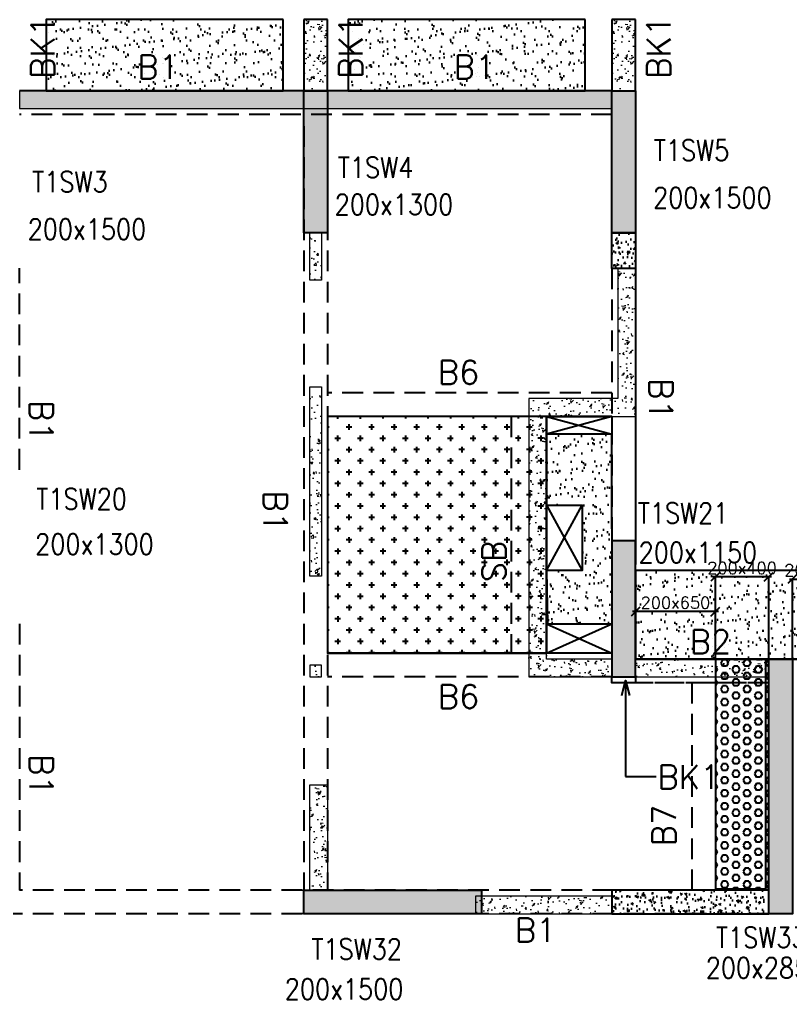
# Model space of a CAD drawing. Header units: millimetres. Extents: x 1078357 to 2594950, y -4969473 to -4636555.
# Drawn here: x 1474899 to 1481408, y -4661730 to -4653458 of the extents above; entities that cross this region are included whole.
import ezdxf

# ---------------------------------------------------------------- set-up
doc = ezdxf.new("R2010")
doc.units = ezdxf.units.MM
doc.header["$PDMODE"] = 35
for name, pattern in [('CONTINOUS', [0]), ('HIDDEN', [0.375, 0.25, -0.125]), ('New Retail block$0$CONTINOUS', [0])]:
    doc.linetypes.add(name, pattern=pattern)
doc.layers.get('0').update_dxf_attribs({"lineweight": 0})
doc.layers.get('Defpoints').update_dxf_attribs({"lineweight": 0})
for name, color, linetype, lineweight in [('A-_ANOTDIMA_D-', 6, 'Continuous', 13), ('COL. NO.', 30, 'Continuous', 25), ('COL. SIZE', 7, 'Continuous', 25), ('DIM', 9, 'Continuous', 25), ('HATCH', 8, 'Continuous', 30), ('RCC UPSTAND', 43, 'Continuous', 30), ('S-NON STR RCC WALL', 8, 'Continuous', 0)]:
    doc.layers.add(name, color=color, linetype=linetype, lineweight=lineweight)
for name, color, linetype in [('B-200x325', 201, 'HIDDEN'), ('B-200x375', 41, 'HIDDEN'), ('B-200x400', 44, 'HIDDEN'), ('B-200x650', 241, 'HIDDEN'), ('B-300xSLAB THK.', 151, 'Continuous'), ('BK1-200x650', 241, 'HIDDEN'), ('DC BEAM NO.', 7, 'Continuous'), ('DROP SLAB', 8, 'Continuous'), ('NON STR. RCC WALL', 6, 'Continuous'), ('S-COLUMN_SHEAR WALL', 1, 'Continuous'), ('S-PROJECTION', 54, 'New Retail block$0$CONTINOUS'), ('SLAB FOLD', 8, 'Continuous')]:
    doc.layers.add(name, color=color, linetype=linetype)
doc.styles.add('Roman', font='romans')
doc.styles.add('ROMANS', font='romans.shx', dxfattribs={"width": 0.85})
doc.dimstyles.new('HARESH', dxfattribs={"dimtxt": 150, "dimasz": 75, "dimexe": 0, "dimexo": 0, "dimgap": 25, "dimtad": 1, "dimdec": 0, "dimdsep": 46, "dimtxsty": 'Roman', "dimblk": 'OBLIQUE', "dimcen": 225, "dimdle": 25, "dimclrd": 2, "dimclre": 2, "dimclrt": 7, "dimadec": 8, "dimazin": 1, "dimtfac": 1, "dimtdec": 0, "dimtmove": 0, "dimatfit": 0, "dimfxl": 1, "dimlwd": -1, "dimlwe": -1, "dimarcsym": 0})
pattern_1 = [(50, (-4869896.11, 23389624.3), (182.184669, -15.9390855), [19.05, -209.55]), (355, (-4869896.11, 23389624.3), (-35.2434214, 191.0568452), [15.24, -167.6405842]), (100.4514447, (-4869880.93, 23389622.96), (146.9412471, 175.1177519), [16.1900088, -178.0902446]), (46.1842, (-4869896.11, 23389675.1), (271.0790409, -42.042328), [28.575, -314.325]), (96.6355576, (-4869873.52, 23389671.6), (237.404134, 247.4261246), [24.2850231, -267.1356082]), (351.1841512, (-4869896.1, 23389675.1), (237.404134, 247.4261246), [22.859967, -251.459732]), (21, (-4869870.71, 23389662.4), (151.6143913, -102.2651982), [19.05, -209.55]), (326, (-4869870.71, 23389662.4), (61.8020283, 184.1879661), [15.24, -167.64]), (71.451445, (-4869858.08, 23389653.87), (213.4164193, 81.9227689), [16.1900088, -178.0899376]), (37.5, (-4869896.11, 23389624.29), (3.08860325, 84.55503887), [0, -165.608, 0, -170.18, 0, -168.275]), (7.5, (-4869896.11, 23389624.29), (66.8196625, 100.18057482), [0, -97.028, 0, -161.798, 0, -64.135]), (327.5, (-4869952.754, 23389624.29), (135.59059517, -5.728744), [0, -63.5, 0, -198.12, 0, -262.89]), (317.5, (-4869978.15, 23389624.29), (148.1291814, 25.42649103), [0, -82.55, 0, -131.572, 0, -186.69])]

# ---------------------------------------------------------------- blocks, each defined once
blk = doc.blocks.new('_Oblique')
at = {"color": 0, "linetype": 'ByBlock', "lineweight": -2}
blk.add_line((-0.5, -0.5), (0.5, 0.5), dxfattribs=at)
blk = doc.blocks.new('*D1328')
at = {"layer": 'Defpoints', "color": 0, "ltscale": 700, "transparency": 16777216}
for p in [(1480774.2, -4658162.8), (1480774.2, -4658857.9, 0), (1481224.3, -4658857.9, 0)]:
    blk.add_point(p, dxfattribs=at)
at = {"layer": 'DIM', "color": 2, "ltscale": 700, "transparency": 16777216}
for p, q in [((1481249.3, -4658162.8), (1480749.2, -4658162.8)), ((1480774.2, -4658857.9), (1480774.2, -4658162.8)), ((1481224.3, -4658857.9), (1481224.3, -4658162.8))]:
    blk.add_line(p, q, dxfattribs=at)
at = {"layer": 'DIM', "color": 2, "ltscale": 700, "transparency": 16777216, "xscale": 75, "yscale": 75, "zscale": 75, "rotation": 180}
blk.add_blockref('_Oblique', (1480774.2, -4658162.8), dxfattribs=at)
at = {"layer": 'DIM', "color": 2, "ltscale": 700, "transparency": 16777216, "xscale": 75, "yscale": 75, "zscale": 75}
blk.add_blockref('_Oblique', (1481224.3, -4658162.8), dxfattribs=at)
at = {"layer": 'DIM', "color": 7, "ltscale": 700, "transparency": 16777216, "insert": (1480999.3, -4658087.8), "char_height": 150, "attachment_point": 5, "style": 'Roman'}
blk.add_mtext('{\\H0.666667x;200x400}', dxfattribs=at)
blk = doc.blocks.new('*D1329')
at = {"layer": 'Defpoints', "color": 0, "ltscale": 700, "transparency": 16777216}
for p in [(1480099.5, -4658455.8), (1480099.5, -4658857.8, 0), (1480774.2, -4658857.9, 0)]:
    blk.add_point(p, dxfattribs=at)
at = {"layer": 'DIM', "color": 2, "ltscale": 700, "transparency": 16777216}
for p, q in [((1480799.2, -4658455.8), (1480074.5, -4658455.8)), ((1480099.5, -4658857.8), (1480099.5, -4658455.8)), ((1480774.2, -4658857.9), (1480774.2, -4658455.8))]:
    blk.add_line(p, q, dxfattribs=at)
at = {"layer": 'DIM', "color": 2, "ltscale": 700, "transparency": 16777216, "xscale": 75, "yscale": 75, "zscale": 75, "rotation": 180}
blk.add_blockref('_Oblique', (1480099.5, -4658455.8), dxfattribs=at)
at = {"layer": 'DIM', "color": 2, "ltscale": 700, "transparency": 16777216, "xscale": 75, "yscale": 75, "zscale": 75}
blk.add_blockref('_Oblique', (1480774.2, -4658455.8), dxfattribs=at)
at = {"layer": 'DIM', "color": 7, "ltscale": 700, "transparency": 16777216, "insert": (1480436.9, -4658380.8), "char_height": 150, "attachment_point": 5, "style": 'Roman'}
blk.add_mtext('{\\H0.666667x;200x650}', dxfattribs=at)
blk = doc.blocks.new('*D1330')
at = {"layer": 'Defpoints', "color": 0, "ltscale": 700, "transparency": 16777216}
for p in [(1481874.5, -4658181.1), (1481424.4, -4658857.9, 0), (1481874.5, -4658857.9, 0)]:
    blk.add_point(p, dxfattribs=at)
at = {"layer": 'DIM', "color": 2, "ltscale": 700, "transparency": 16777216}
for p, q in [((1481399.4, -4658181.1), (1481899.5, -4658181.1)), ((1481424.4, -4658857.9), (1481424.4, -4658181.1)), ((1481874.5, -4658857.9), (1481874.5, -4658181.1))]:
    blk.add_line(p, q, dxfattribs=at)
at = {"layer": 'DIM', "color": 2, "ltscale": 700, "transparency": 16777216, "xscale": 75, "yscale": 75, "zscale": 75, "rotation": 180}
blk.add_blockref('_Oblique', (1481424.4, -4658181.1), dxfattribs=at)
at = {"layer": 'DIM', "color": 2, "ltscale": 700, "transparency": 16777216, "xscale": 75, "yscale": 75, "zscale": 75}
blk.add_blockref('_Oblique', (1481874.5, -4658181.1), dxfattribs=at)
at = {"layer": 'DIM', "color": 7, "ltscale": 700, "transparency": 16777216, "insert": (1481649.4, -4658106.1), "char_height": 150, "attachment_point": 5, "style": 'Roman'}
blk.add_mtext('{\\H0.666667x;200x400}', dxfattribs=at)
blk = doc.blocks.new('G$CD63B60BD')
at = {"layer": 'COL. NO.', "linetype": 'Continuous', "style": 'ROMANS', "width": 0.85}
for s, p in [('T1SW5', (10754.6, 15308.8, -320.4)), ('T1SW4', (8086.9, 15164.3, -320.4)), ('T1SW3', (5506.5, 15042.6, -320.4)), ('T1SW20', (5541, 12365.2, -320.4)), ('T1SW21', (10619.4, 12245.8, -320.4)), ('T1SW33a', (11279.4, 8663.7, -320.4)), ('T1SW32', (7863.5, 8565.4, -320.4))]:
    blk.add_text(s, height=175, dxfattribs=at).set_placement(p)
at = {"layer": 'COL. SIZE', "linetype": 'Continuous', "style": 'ROMANS', "width": 0.85}
for s, p in [('200x1500', (10748.9, 14908.8, -320.4)), ('200x1300', (8060.7, 14851, -320.4)), ('200x1500', (5468.5, 14642.6, -320.4)), ('200x1300', (5532, 11983.3, -320.4)), ('200x1150', (10626.9, 11912.7, -320.4)), ('200x2850', (11193.5, 8406.3, -320.4)), ('200x1500', (7639.5, 8227.7, -320.4))]:
    blk.add_text(s, height=175, dxfattribs=at).set_placement(p)

msp = doc.modelspace()

# ---------------------------------------------------------------- hatches: boundary and pattern name
at = {"layer": 'DROP SLAB'}
h = msp.add_hatch(dxfattribs=at)
h.set_pattern_fill('CROSS', color=8, scale=15, angle=179.96921)
h.set_pattern_definition([(180.03079016, (-2892142.08, 14067667.74), (-95.1987999, -95.3011726), [47.625, -142.875]), (270.03079016, (-2892165.9, 14067691.54), (95.3011726, -95.1987999), [47.625, -142.875])])
h.paths.add_polyline_path([(1479349.3, -4656808.1), (1477499.3, -4656808.1), (1477499.3, -4658807.9), (1479349.3, -4658807.9)])
at = {"layer": 'HATCH'}
h = msp.add_hatch(dxfattribs=at)
h.set_pattern_fill('AR-SAND', color=8, scale=3, angle=179.97015)
h.set_pattern_definition([(37.4701541, (-1362883.95, 9333512.38), (-4.7236114, 146.8264517), [0, -115.824, 0, -129.54, 0, -123.825]), (7.4701541, (-1362883.95, 9333512.38), (134.9689868, 214.9772528), [0, -62.484, 0, -104.394, 0, -40.005]), (327.4701541, (-1362977.68, 9333512.43), (237.2979035, 0.3075449), [0, -38.1, 0, -137.16, 0, -179.07]), (317.4701541, (-1362977.68, 9333512.43), (229.1017424, 66.759465), [0, -19.05, 0, -89.916, 0, -102.87])])
h.paths.add_polyline_path([(1477124.6, -4653457.9), (1475124.6, -4653457.9), (1475124.6, -4654057.9), (1477124.6, -4654057.9)])
h = msp.add_hatch(dxfattribs=at)
h.set_pattern_fill('AR-SAND', color=8, scale=3, angle=179.97015)
h.set_pattern_definition([(37.4701541, (-1365433.95, 9333512.38), (-4.7236114, 146.8264517), [0, -115.824, 0, -129.54, 0, -123.825]), (7.4701541, (-1365433.95, 9333512.38), (134.9689868, 214.9772528), [0, -62.484, 0, -104.394, 0, -40.005]), (327.4701541, (-1365527.68, 9333512.43), (237.2979035, 0.3075449), [0, -38.1, 0, -137.16, 0, -179.07]), (317.4701541, (-1365527.68, 9333512.43), (229.1017424, 66.759465), [0, -19.05, 0, -89.916, 0, -102.87])])
h.paths.add_polyline_path([(1479674.6, -4653457.9), (1477674.6, -4653457.9), (1477674.6, -4654057.9), (1479674.6, -4654057.9)])
h = msp.add_hatch(dxfattribs=at)
h.set_pattern_fill('AR-SAND', color=8, scale=3, angle=0.02985)
h.set_pattern_definition([(37.47015413, (-3552148.62, 18701587.64), (-4.72361136, 146.8264517), [0, -115.824, 0, -129.54, 0, -123.825]), (7.4701541, (-3552148.62, 18701587.64), (134.9689868, 214.9772528), [0, -62.484, 0, -104.394, 0, -40.005]), (327.4701541, (-3552242.34, 18701587.69), (237.2979035, 0.3075449), [0, -38.1, 0, -137.16, 0, -179.07]), (317.4701541, (-3552242.34, 18701587.7), (229.1017424, 66.759465), [0, -19.05, 0, -89.916, 0, -102.87])])
h.paths.add_polyline_path([(1479899.4, -4656957.9), (1479349.4, -4656957.9), (1479349.4, -4657557.9), (1479649.5, -4657557.9), (1479649.4, -4658107.9), (1479349.3, -4658107.8), (1479356.9, -4658557.9), (1479903.1, -4658557.9)])
h = msp.add_hatch(dxfattribs=at)
h.set_pattern_fill('AR-SAND', color=8, scale=3, angle=179.97015)
h.set_pattern_definition([(37.4701541, (-2462658.58, 14017531.56), (-4.72361136, 146.8264517), [0, -115.824, 0, -129.54, 0, -123.825]), (7.4701541, (-2462658.58, 14017531.56), (134.9689868, 214.9772528), [0, -62.484, 0, -104.394, 0, -40.005]), (327.4701541, (-2462752.3, 14017531.61), (237.2979035, 0.3075449), [0, -38.1, 0, -137.16, 0, -179.07]), (317.4701541, (-2462752.3, 14017531.61), (229.1017424, 66.759465), [0, -19.05, 0, -89.916, 0, -102.87])])
h.paths.add_polyline_path([(1482549.4, -4658107.8), (1480099.4, -4658107.8), (1480099.7, -4658857.8), (1482549.7, -4658857.8)])
h = msp.add_hatch(dxfattribs=at)
h.set_pattern_fill('AR-SAND', color=8, scale=3, angle=179.97015)
h.set_pattern_definition([(37.4701541, (-2462658.67, 14017531.56), (-4.72361136, 146.8264517), [0, -115.824, 0, -129.54, 0, -123.825]), (7.4701541, (-2462658.67, 14017531.56), (134.9689868, 214.9772528), [0, -62.484, 0, -104.394, 0, -40.005]), (327.4701541, (-2462752.39, 14017531.61), (237.2979035, 0.3075449), [0, -38.1, 0, -137.16, 0, -179.07]), (317.4701541, (-2462752.4, 14017531.61), (229.1017424, 66.759465), [0, -19.05, 0, -89.916, 0, -102.87])])
h.paths.add_polyline_path([(1482549.6, -4658257.9), (1480099.6, -4658257.9), (1480099.6, -4658857.8), (1482549.6, -4658857.8)])
at = {"layer": 'RCC UPSTAND'}
h = msp.add_hatch(dxfattribs=at)
h.set_pattern_fill('AR-CONC', color=8, scale=20, angle=90)
h.set_pattern_definition([(140, (-1728100.65, -7194002.36), (12.550427, 143.4520365), [15, -165]), (85, (-1728100.65, -7194002.36), (-150.438427, -27.7502667), [12, -132]), (190.4514445, (-1728099.6, -7193990.4), (-137.887998, 115.7017693), [12.7480384, -140.2284224]), (136.1842, (-1728140.65, -7194002.36), (33.103856, 213.448266), [22.5, -247.5]), (186.6356355, (-1728137.89, -7193984.57), (-194.82372, 186.932389), [19.122068, -210.342752]), (81.184164, (-1728140.65, -7194002.36), (-194.82372, 186.932389), [18, -198]), (111, (-1728130.65, -7193982.36), (80.523778, 119.3814104), [15, -165]), (56, (-1728130.65, -7193982.36), (-145.030009, 48.6630664), [12, -132]), (161.4514447, (-1728123.94, -7193972.41), (-64.5062306, 168.0444753), [12.748038, -140.2284224]), (127.5, (-1728100.647, -7194002.36), (-66.57877077, 2.43197106), [0, -130.4, 0, -134, 0, -132.5]), (97.5, (-1728100.65, -7194002.36), (-78.8823424, 52.6139075), [0, -76.4, 0, -127.4, 0, -50.5]), (57.5, (-1728100.647, -7194046.96), (4.51097435, 106.7644872), [0, -50, 0, -156, 0, -207]), (47.5, (-1728100.65, -7194066.96), (-20.0209965, 116.6372339), [0, -65, 0, -103.6, 0, -147])])
h.paths.add_polyline_path([(1480099.4, -4655257.9), (1480099.4, -4655557.9), (1479899.5, -4655557.9), (1479899.5, -4655257.9)])
h = msp.add_hatch(dxfattribs=at)
h.set_pattern_fill('AR-CONC', color=8, scale=20, angle=270)
h.set_pattern_definition([(320, (4691820.25, -2124165.23), (-12.550427, -143.4520365), [15, -165]), (265, (4691820.25, -2124165.23), (150.438427, 27.7502667), [12, -132]), (10.4514445, (4691819.2, -2124177.19), (137.887998, -115.7017693), [12.7480384, -140.2284224]), (316.1842, (4691860.25, -2124165.23), (-33.103856, -213.448266), [22.5, -247.5]), (6.6356355, (4691857.49, -2124183.02), (194.82372, -186.932389), [19.122068, -210.342752]), (261.184164, (4691860.25, -2124165.23), (194.82372, -186.932389), [18, -198]), (291, (4691850.25, -2124185.23), (-80.523778, -119.3814104), [15, -165]), (236, (4691850.25, -2124185.23), (145.030009, -48.6630664), [12, -132]), (341.4514447, (4691843.54, -2124195.18), (64.5062306, -168.0444753), [12.748038, -140.2284224]), (307.5, (4691820.246, -2124165.235), (66.57877077, -2.43197106), [0, -130.4, 0, -134, 0, -132.5]), (277.5, (4691820.246, -2124165.235), (78.8823424, -52.6139075), [0, -76.4, 0, -127.4, 0, -50.5]), (237.5, (4691820.246, -2124120.635), (-4.51097435, -106.7644872), [0, -50, 0, -156, 0, -207]), (227.5, (4691820.25, -2124100.63), (20.0209965, -116.6372339), [0, -65, 0, -103.6, 0, -147])])
h.paths.add_polyline_path([(1481224.4, -4660808.4), (1479899.4, -4660808.2), (1479899.4, -4661007.6), (1481224.4, -4661007.9)])
at = {"layer": 'S-COLUMN_SHEAR WALL', "lineweight": 25}
h = msp.add_hatch(color=1, dxfattribs=at)
h.dxf.hatch_style = 1
h.paths.add_polyline_path([(1477299.4, -4655257.9), (1477499.4, -4655257.9), (1477499.4, -4654057.9), (1477299.4, -4654057.9)])
at = {"layer": 'S-COLUMN_SHEAR WALL', "lineweight": 25, "extrusion": (-1.00316e-06, 2.11765e-11, 1)}
h = msp.add_hatch(color=1, dxfattribs=at)
h.dxf.hatch_style = 1
h.paths.add_polyline_path([(1479899.4, -4654057.9), (1480099.4, -4654057.9), (1480099.4, -4655257.9), (1479899.4, -4655257.9)])
h = msp.add_hatch(color=1, dxfattribs=at)
h.dxf.hatch_style = 1
h.paths.add_polyline_path([(1479899.4, -4659007.9), (1480099.4, -4659007.9), (1480099.4, -4657857.9), (1479899.4, -4657857.9)])
at = {"layer": 'S-COLUMN_SHEAR WALL', "lineweight": 25}
h = msp.add_hatch(color=1, dxfattribs=at)
h.dxf.hatch_style = 1
h.paths.add_polyline_path([(1481224.4, -4658857.9), (1481424.4, -4658857.9), (1481424.4, -4661007.9), (1481224.4, -4661007.9)])
h = msp.add_hatch(color=1, dxfattribs=at)
h.dxf.hatch_style = 1
h.paths.add_polyline_path([(1477299.4, -4660807.9), (1478799.4, -4660807.9), (1478799.4, -4661007.9), (1477299.4, -4661007.9)])
at = {"layer": 'S-NON STR RCC WALL'}
h = msp.add_hatch(dxfattribs=at)
h.set_pattern_fill('AR-CONC', color=256, angle=180)
h.set_pattern_definition([(50, (-7056545.38, 32901630.35), (182.184669, -15.93908554), [19.05, -209.55]), (355, (-7056545.38, 32901630.35), (-35.2434214, 191.0568452), [15.24, -167.6405842]), (100.4514447, (-7056530.2, 32901629.02), (146.9412471, 175.1177519), [16.1900088, -178.0902446]), (46.1842, (-7056545.38, 32901681.15), (271.0790409, -42.0423279), [28.575, -314.325]), (96.6355576, (-7056522.8, 32901677.64), (237.404134, 247.4261246), [24.2850231, -267.1356082]), (351.1841512, (-7056545.38, 32901681.15), (237.404134, 247.4261246), [22.859967, -251.459732]), (21, (-7056519.98, 32901668.45), (151.61439127, -102.2651982), [19.05, -209.55]), (326, (-7056519.98, 32901668.45), (61.80202835, 184.1879661), [15.24, -167.64]), (71.451445, (-7056507.35, 32901659.93), (213.4164193, 81.9227689), [16.1900088, -178.0899376]), (37.5, (-7056545.384, 32901630.35), (3.08860325, 84.55503887), [0, -165.608, 0, -170.18, 0, -168.275]), (7.5, (-7056545.38, 32901630.35), (66.8196625, 100.18057482), [0, -97.028, 0, -161.798, 0, -64.135]), (327.5, (-7056602.026, 32901630.35), (135.59059517, -5.72874399), [0, -63.5, 0, -198.12, 0, -262.89]), (317.5, (-7056627.43, 32901630.35), (148.1291814, 25.42649103), [0, -82.55, 0, -131.572, 0, -186.69])])
h.paths.add_polyline_path([(1477499.4, -4654057.8), (1477499.4, -4653457.9), (1477299.4, -4653457.9), (1477299.4, -4654057.9), (1477499.4, -4654057.9)], is_closed=False)
h = msp.add_hatch(dxfattribs=at)
h.set_pattern_fill('AR-CONC', color=256, angle=180)
h.set_pattern_definition([(50, (-7053945.38, 32901630.35), (182.184669, -15.93908554), [19.05, -209.55]), (355, (-7053945.38, 32901630.35), (-35.2434214, 191.0568452), [15.24, -167.6405842]), (100.4514447, (-7053930.2, 32901629.02), (146.9412471, 175.1177519), [16.1900088, -178.0902446]), (46.1842, (-7053945.38, 32901681.15), (271.0790409, -42.0423279), [28.575, -314.325]), (96.6355576, (-7053922.8, 32901677.64), (237.404134, 247.4261246), [24.2850231, -267.1356082]), (351.1841512, (-7053945.38, 32901681.15), (237.404134, 247.4261246), [22.859967, -251.459732]), (21, (-7053919.98, 32901668.45), (151.61439127, -102.2651982), [19.05, -209.55]), (326, (-7053919.98, 32901668.45), (61.80202835, 184.1879661), [15.24, -167.64]), (71.451445, (-7053907.35, 32901659.93), (213.4164193, 81.9227689), [16.1900088, -178.0899376]), (37.5, (-7053945.384, 32901630.35), (3.08860325, 84.55503887), [0, -165.608, 0, -170.18, 0, -168.275]), (7.5, (-7053945.38, 32901630.35), (66.8196625, 100.18057482), [0, -97.028, 0, -161.798, 0, -64.135]), (327.5, (-7054002.026, 32901630.35), (135.59059517, -5.72874399), [0, -63.5, 0, -198.12, 0, -262.89]), (317.5, (-7054027.43, 32901630.35), (148.1291814, 25.42649103), [0, -82.55, 0, -131.572, 0, -186.69])])
h.paths.add_polyline_path([(1480099.4, -4654057.8), (1480099.4, -4653457.9), (1479899.4, -4653457.9), (1479899.4, -4654057.9), (1480099.4, -4654057.9)], is_closed=False)
h = msp.add_hatch(dxfattribs=at)
h.set_pattern_fill('AR-CONC', color=256)
h.set_pattern_definition([(50, (-5967120.83, 28073643.48), (182.184669, -15.93908554), [19.05, -209.55]), (355, (-5967120.83, 28073643.48), (-35.2434214, 191.0568452), [15.24, -167.6405842]), (100.4514447, (-5967105.65, 28073642.15), (146.9412471, 175.1177519), [16.1900088, -178.0902446]), (46.1842, (-5967120.83, 28073694.28), (271.0790409, -42.042328), [28.575, -314.325]), (96.6355576, (-5967098.24, 28073690.78), (237.404134, 247.4261246), [24.2850231, -267.1356082]), (351.1841512, (-5967120.83, 28073694.28), (237.404134, 247.4261246), [22.859967, -251.459732]), (21, (-5967095.43, 28073681.58), (151.6143913, -102.2651982), [19.05, -209.55]), (326, (-5967095.43, 28073681.58), (61.8020283, 184.1879661), [15.24, -167.64]), (71.451445, (-5967082.8, 28073673.06), (213.4164193, 81.9227689), [16.1900088, -178.0899376]), (37.5, (-5967120.83, 28073643.48), (3.08860325, 84.55503887), [0, -165.608, 0, -170.18, 0, -168.275]), (7.5, (-5967120.83, 28073643.48), (66.8196625, 100.18057482), [0, -97.028, 0, -161.798, 0, -64.135]), (327.5, (-5967177.47, 28073643.48), (135.59059517, -5.72874399), [0, -63.5, 0, -198.12, 0, -262.89]), (317.5, (-5967202.87, 28073643.48), (148.1291814, 25.42649103), [0, -82.55, 0, -131.572, 0, -186.69])])
h.paths.add_polyline_path([(1479896.6, -4654057.9), (1474899.6, -4654057.9), (1474899.6, -4654207.9), (1479896.6, -4654207.9)])
h = msp.add_hatch(dxfattribs=at)
h.set_pattern_fill('AR-CONC', color=256, angle=180)
h.set_pattern_definition([(50, (1477412.6, -4614655.87), (182.18467, -15.9391), [19.05, -209.55]), (355, (1477412.6, -4614655.87), (-35.2434, 191.05685), [15.24, -167.6406]), (100.45144, (1477427.79, -4614657.2), (146.94125, 175.11775), [16.19, -178.09024]), (46.1842, (1477412.6, -4614605.07), (271.079, -42.0423), [28.575, -314.325]), (96.63556, (1477435.2, -4614608.57), (237.4041, 247.4261), [24.285, -267.1356]), (351.18415, (1477412.6, -4614605.07), (237.4041, 247.4261), [22.86, -251.4597]), (21, (1477438, -4614617.77), (151.6144, -102.2652), [19.05, -209.55]), (326, (1477438, -4614617.77), (61.802, 184.188), [15.24, -167.64]), (71.45144, (1477450.64, -4614626.29), (213.4164, 81.9228), [16.19, -178.0899]), (37.5, (1477412.606, -4614655.87), (3.0886, 84.55504), [0, -165.608, 0, -170.18, 0, -168.275]), (7.5, (1477412.61, -4614655.87), (66.81966, 100.18057), [0, -97.028, 0, -161.798, 0, -64.135]), (327.5, (1477355.964, -4614655.87), (135.5906, -5.72874), [0, -63.5, 0, -198.12, 0, -262.89]), (317.5, (1477330.56, -4614655.87), (148.12918, 25.4265), [0, -82.55, 0, -131.572, 0, -186.69])])
h.paths.add_polyline_path([(1477349.6, -4655257.9), (1477449.6, -4655257.9), (1477449.6, -4655657.9), (1477349.6, -4655657.9)])
h = msp.add_hatch(dxfattribs=at)
h.set_pattern_fill('AR-CONC', color=256)
h.set_pattern_definition(pattern_1)
h.paths.add_polyline_path([(1479199.6, -4656657.9), (1479199.6, -4659007.9), (1479899.6, -4659007.9), (1479899.6, -4658857.9), (1479349.6, -4658857.9), (1479349.6, -4656807.9), (1480099.6, -4656807.9), (1480099.6, -4655557.8), (1479949.6, -4655557.8), (1479949.6, -4656657.9)])
h = msp.add_hatch(dxfattribs=at)
h.set_pattern_fill('AR-CONC', color=256, angle=180)
h.set_pattern_definition([(50, (2574637.32, -9298675.05), (182.184669, -15.9390855), [19.05, -209.55]), (355, (2574637.32, -9298675.05), (-35.2434214, 191.056845), [15.24, -167.640584]), (100.4514447, (2574652.5, -9298676.38), (146.941247, 175.117752), [16.190009, -178.0902446]), (46.1842, (2574637.32, -9298624.25), (271.079041, -42.042328), [28.575, -314.325]), (96.6355576, (2574659.9, -9298627.76), (237.404134, 247.426125), [24.285023, -267.135608]), (351.184151, (2574637.32, -9298624.25), (237.404134, 247.426125), [22.859967, -251.459732]), (21, (2574662.72, -9298636.95), (151.6143913, -102.265198), [19.05, -209.55]), (326, (2574662.72, -9298636.95), (61.802028, 184.187966), [15.24, -167.64]), (71.451445, (2574675.36, -9298645.48), (213.416419, 81.922769), [16.190009, -178.0899376]), (37.5, (2574637.32, -9298675.054), (3.08860325, 84.5550389), [0, -165.608, 0, -170.18, 0, -168.275]), (7.5, (2574637.32, -9298675.05), (66.8196625, 100.1805748), [0, -97.028, 0, -161.798, 0, -64.135]), (327.5, (2574580.68, -9298675.054), (135.5905952, -5.728744), [0, -63.5, 0, -198.12, 0, -262.89]), (317.5, (2574555.28, -9298675.05), (148.1291814, 25.426491), [0, -82.55, 0, -131.572, 0, -186.69])])
h.paths.add_polyline_path([(1477349.6, -4656557.9), (1477449.6, -4656557.9), (1477449.6, -4658157.9), (1477349.6, -4658157.9)])
h = msp.add_hatch(dxfattribs=at)
h.set_pattern_fill('AR-CONC', color=256, angle=180)
h.set_pattern_definition([(50, (2574624.11, -9300039.72), (182.184669, -15.9390855), [19.05, -209.55]), (355, (2574624.1, -9300039.72), (-35.2434214, 191.056845), [15.24, -167.640584]), (100.4514447, (2574639.29, -9300041.05), (146.941247, 175.117752), [16.190009, -178.0902446]), (46.1842, (2574624.1, -9299988.92), (271.079041, -42.042328), [28.575, -314.325]), (96.6355576, (2574646.7, -9299992.42), (237.404134, 247.426125), [24.285023, -267.135608]), (351.184151, (2574624.1, -9299988.92), (237.404134, 247.426125), [22.859967, -251.459732]), (21, (2574649.51, -9300001.62), (151.6143913, -102.265198), [19.05, -209.55]), (326, (2574649.5, -9300001.62), (61.802028, 184.187966), [15.24, -167.64]), (71.451445, (2574662.14, -9300010.14), (213.416419, 81.922769), [16.190009, -178.0899376]), (37.5, (2574624.11, -9300039.72), (3.08860325, 84.5550389), [0, -165.608, 0, -170.18, 0, -168.275]), (7.5, (2574624.11, -9300039.72), (66.8196625, 100.1805748), [0, -97.028, 0, -161.798, 0, -64.135]), (327.5, (2574567.466, -9300039.72), (135.5905952, -5.728744), [0, -63.5, 0, -198.12, 0, -262.89]), (317.5, (2574542.07, -9300039.72), (148.1291814, 25.426491), [0, -82.55, 0, -131.572, 0, -186.69])])
h.paths.add_polyline_path([(1477349.6, -4659007.9), (1477449.6, -4659007.9), (1477449.6, -4658907.9), (1477349.6, -4658907.9)])
h = msp.add_hatch(dxfattribs=at)
h.set_pattern_fill('AR-CONC', color=256)
h.set_pattern_definition(pattern_1)
h.paths.add_polyline_path([(1481224.6, -4658857.9), (1480099.6, -4658857.9), (1480099.6, -4659007.9), (1481224.6, -4659007.9)])
h = msp.add_hatch(dxfattribs=at)
h.set_pattern_fill('AR-CONC', color=256, angle=180)
h.set_pattern_definition([(50, (-5974185.57, 28073643.47), (182.184669, -15.93908554), [19.05, -209.55]), (355, (-5974185.57, 28073643.47), (-35.2434214, 191.0568452), [15.24, -167.6405842]), (100.4514447, (-5974170.4, 28073642.14), (146.9412471, 175.1177519), [16.1900088, -178.0902446]), (46.1842, (-5974185.57, 28073694.27), (271.0790409, -42.042328), [28.575, -314.325]), (96.6355576, (-5974162.98, 28073690.77), (237.404134, 247.4261246), [24.2850231, -267.1356082]), (351.1841512, (-5974185.57, 28073694.27), (237.404134, 247.4261246), [22.859967, -251.459732]), (21, (-5974160.17, 28073681.57), (151.6143913, -102.2651982), [19.05, -209.55]), (326, (-5974160.17, 28073681.57), (61.8020283, 184.1879661), [15.24, -167.64]), (71.451445, (-5974147.54, 28073673.05), (213.4164193, 81.9227689), [16.1900088, -178.0899376]), (37.5, (-5974185.573, 28073643.47), (3.08860325, 84.55503887), [0, -165.608, 0, -170.18, 0, -168.275]), (7.5, (-5974185.57, 28073643.47), (66.8196625, 100.18057482), [0, -97.028, 0, -161.798, 0, -64.135]), (327.5, (-5974242.215, 28073643.47), (135.59059517, -5.72874399), [0, -63.5, 0, -198.12, 0, -262.89]), (317.5, (-5974267.62, 28073643.47), (148.1291814, 25.42649103), [0, -82.55, 0, -131.572, 0, -186.69])])
h.paths.add_polyline_path([(1477349.6, -4659917.9), (1477499.6, -4659917.9), (1477499.6, -4660807.8), (1477349.6, -4660807.8)])
h = msp.add_hatch(dxfattribs=at)
h.set_pattern_fill('AR-CONC', color=256, angle=180)
h.set_pattern_definition([(50, (-4876960.86, 23389624.29), (182.184669, -15.9390855), [19.05, -209.55]), (355, (-4876960.86, 23389624.29), (-35.2434214, 191.0568452), [15.24, -167.6405842]), (100.4514447, (-4876945.68, 23389622.96), (146.9412471, 175.1177519), [16.1900088, -178.0902446]), (46.1842, (-4876960.86, 23389675.09), (271.0790409, -42.042328), [28.575, -314.325]), (96.6355576, (-4876938.27, 23389671.58), (237.404134, 247.4261246), [24.2850231, -267.1356082]), (351.1841512, (-4876960.86, 23389675.09), (237.404134, 247.4261246), [22.859967, -251.459732]), (21, (-4876935.46, 23389662.39), (151.6143913, -102.2651982), [19.05, -209.55]), (326, (-4876935.46, 23389662.39), (61.8020283, 184.1879661), [15.24, -167.64]), (71.451445, (-4876922.82, 23389653.86), (213.4164193, 81.9227689), [16.1900088, -178.0899376]), (37.5, (-4876960.86, 23389624.286), (3.08860325, 84.55503887), [0, -165.608, 0, -170.18, 0, -168.275]), (7.5, (-4876960.86, 23389624.29), (66.8196625, 100.18057482), [0, -97.028, 0, -161.798, 0, -64.135]), (327.5, (-4877017.5, 23389624.286), (135.59059517, -5.728744), [0, -63.5, 0, -198.12, 0, -262.89]), (317.5, (-4877042.9, 23389624.29), (148.1291814, 25.42649103), [0, -82.55, 0, -131.572, 0, -186.69])])
h.paths.add_polyline_path([(1479899.6, -4660857.9), (1478749.6, -4660857.9), (1478749.6, -4661007.9), (1479899.6, -4661007.9)])
at = {"layer": 'SLAB FOLD', "ltscale": 1000}
h = msp.add_hatch(dxfattribs=at)
h.set_pattern_fill('HEX', color=8, scale=10, angle=180)
h.set_pattern_definition([(180, (1472199.53, -4472052.85), (-7e-15, -54.992613), [31.75, -63.5]), (300, (1472199.53, -4472052.85), (47.625, 27.496307), [31.75, -63.5]), (240, (1472167.78, -4472052.85), (47.625, -27.496307), [31.75, -63.5])])
h.paths.add_polyline_path([(1481224.4, -4660797.2), (1480774.4, -4660797.2), (1480774.4, -4658857.9), (1481224.4, -4658857.9)])

# ---------------------------------------------------------------- linework, layer by layer
at = {"layer": 'B-200x325', "ltscale": 700}
for p, q in [((1479899.4, -4656608.1, 0), (1477499.4, -4656608.1, 0)), ((1479899.2, -4659007.9, 0), (1477499.4, -4659007.9, 0))]:
    msp.add_line(p, q, dxfattribs=at)
at = {"layer": 'B-200x325', "linetype": 'Continuous', "ltscale": 700}
for p, q in [((1479899.4, -4656808.1, 0), (1477499.4, -4656808.1, 0)), ((1479899.2, -4658807.9, 0), (1477499.4, -4658807.9, 0))]:
    msp.add_line(p, q, dxfattribs=at)
at = {"layer": 'B-200x375', "ltscale": 700}
msp.add_line((1480574.2, -4659057.9, 0), (1480574.2, -4660807.9), dxfattribs=at)
at = {"layer": 'B-200x375', "linetype": 'Continuous', "ltscale": 700}
msp.add_line((1480774.2, -4659057.9, 0), (1480774.2, -4660797.2, 0), dxfattribs=at)
at = {"layer": 'B-200x400', "linetype": 'Continuous', "ltscale": 500}
msp.add_line((1481224.3, -4658857.9, 0), (1480774.2, -4658857.9, 0), dxfattribs=at)
at = {"layer": 'B-200x400', "linetype": 'HIDDEN', "ltscale": 500}
msp.add_line((1481224.4, -4659057.9, 0), (1480774.2, -4659057.9, 0), dxfattribs=at)
at = {"layer": 'B-200x650', "linetype": 'CONTINOUS', "ltscale": 700}
for p, q in [((1477499.4, -4653457.9, 0), (1477299.4, -4653457.9, 0)), ((1477299.4, -4653457.9, 0), (1477299.4, -4654057.9)), ((1477499.4, -4654057.9), (1477499.4, -4653457.9, 0)), ((1480099.4, -4653457.8), (1479899.4, -4653457.8)), ((1479899.4, -4653457.8), (1479899.4, -4654057.8, 0)), ((1480099.4, -4654057.8, 0), (1480099.4, -4653457.8)), ((1479899.6, -4654057.9, 0), (1474899.6, -4654057.9, 0)), ((1480099.6, -4655557.8, 0), (1480099.6, -4658057.9, 0)), ((1480774.2, -4658857.9, 0), (1480099.4, -4658857.9, 0)), ((1482549.6, -4658857.8, 0), (1480099.6, -4658857.8, 0))]:
    msp.add_line(p, q, dxfattribs=at)
at = {"layer": 'B-200x650', "linetype": 'HIDDEN', "ltscale": 700}
for p, q in [((1479899.6, -4654257.9, 0), (1474899.6, -4654257.9, 0)), ((1477299.6, -4654357.9, 0), (1477299.6, -4660807.8, 0)), ((1477499.6, -4654357.9, 0), (1477499.6, -4660807.8, 0)), ((1474899.6, -4657257.8, 0), (1474899.6, -4655557.8, 0)), ((1479899.6, -4655557.8, 0), (1479899.6, -4658057.9, 0)), ((1474899.6, -4658557.9, 0), (1474899.6, -4660807.8, 0)), ((1480774.2, -4659057.9, 0), (1480099.4, -4659057.9, 0)), ((1481224.6, -4659057.8, 0), (1480099.6, -4659057.8, 0)), ((1481224.4, -4660807.8, 0), (1474899.6, -4660807.8, 0)), ((1481224.4, -4661007.8, 0), (1472349.6, -4661007.8, 0))]:
    msp.add_line(p, q, dxfattribs=at)
at = {"layer": 'B-300xSLAB THK.', "linetype": 'HIDDEN', "ltscale": 700}
msp.add_line((1479049.3, -4656808.1, 0), (1479049.3, -4658807.9, 0), dxfattribs=at)
at = {"layer": 'B-300xSLAB THK.', "linetype": 'ByBlock', "ltscale": 700}
msp.add_line((1479349.3, -4656808.1, 0), (1479349.3, -4658807.9, 0), dxfattribs=at)
at = {"layer": 'BK1-200x650', "linetype": 'Continuous', "ltscale": 700, "elevation": 0}
msp.add_lwpolyline([(1479899.6, -4659007.9), (1480099.6, -4659007.9), (1480099.6, -4659058.1), (1479899.6, -4659058.1)], close=True, dxfattribs=at)
at = {"layer": 'DROP SLAB', "color": 3, "linetype": 'CONTINOUS', "ltscale": 500}
for p, q in [((1479899.4, -4656808.1, 0), (1479349.3, -4656957.9)), ((1479349.4, -4656808.1, 0), (1479899.4, -4656957.8, 0)), ((1479349.4, -4657557.9), (1479649.4, -4658107.9)), ((1479349.4, -4658107.9), (1479649.4, -4657557.9)), ((1479349.4, -4658557.9), (1479899.2, -4658807.9, 0)), ((1479349.4, -4658807.9, 0), (1479899.4, -4658557.9))]:
    msp.add_line(p, q, dxfattribs=at)
at = {"layer": 'DROP SLAB', "color": 3, "linetype": 'CONTINOUS', "ltscale": 500, "elevation": 0}
for points in [[(1479349.3, -4656808.1), (1477499.3, -4656808.1), (1477499.3, -4658807.9), (1479349.3, -4658807.9)], [(1479349.4, -4656808.1), (1479899.4, -4656808.1), (1479899.4, -4656957.9), (1479349.4, -4656957.9)], [(1479349.4, -4657557.9), (1479649.4, -4657557.9), (1479649.4, -4658107.9), (1479349.4, -4658107.9)], [(1479349.4, -4658557.9), (1479899.2, -4658557.9), (1479899.2, -4658807.9), (1479349.4, -4658807.9)]]:
    msp.add_lwpolyline(points, close=True, dxfattribs=at)
at = {"layer": 'NON STR. RCC WALL', "elevation": 0}
for points in [[(1480099.4, -4655257.9), (1480099.4, -4655557.9), (1479899.5, -4655557.9), (1479899.5, -4655257.9)], [(1481224.4, -4660808.4), (1479899.4, -4660808.2), (1479899.4, -4661007.6), (1481224.4, -4661007.9)]]:
    msp.add_lwpolyline(points, close=True, dxfattribs=at)
at = {"layer": 'S-COLUMN_SHEAR WALL', "color": 1, "lineweight": 25, "elevation": 0}
for points in [[(1477299.4, -4654057.9), (1477499.4, -4654057.9), (1477499.4, -4655257.9), (1477299.4, -4655257.9)], [(1481224.4, -4658857.9), (1481424.4, -4658857.9), (1481424.4, -4661007.9), (1481224.4, -4661007.9)], [(1477299.4, -4660807.9), (1478799.4, -4660807.9), (1478799.4, -4661007.9), (1477299.4, -4661007.9)]]:
    msp.add_lwpolyline(points, close=True, dxfattribs=at)
at = {"layer": 'S-COLUMN_SHEAR WALL', "color": 1, "lineweight": 25, "extrusion": (-1.00316e-06, 2.11765e-11, 1), "elevation": -1.5}
for points in [[(1479899.4, -4654057.9), (1480099.4, -4654057.9), (1480099.4, -4655257.9), (1479899.4, -4655257.9)], [(1479899.4, -4659007.9), (1480099.4, -4659007.9), (1480099.4, -4657857.9), (1479899.4, -4657857.9)]]:
    msp.add_lwpolyline(points, close=True, dxfattribs=at)
at = {"layer": 'S-NON STR RCC WALL', "elevation": 0}
for points in [[(1479896.6, -4654057.9), (1474899.6, -4654057.9), (1474899.6, -4654207.9), (1479896.6, -4654207.9)], [(1477349.6, -4655257.9), (1477449.6, -4655257.9), (1477449.6, -4655657.9), (1477349.6, -4655657.9)], [(1479199.6, -4656657.9), (1479199.6, -4659007.9), (1479899.6, -4659007.9), (1479899.6, -4658857.9), (1479349.6, -4658857.9), (1479349.6, -4656807.9), (1480099.6, -4656807.9), (1480099.6, -4655557.8), (1479949.6, -4655557.8), (1479949.6, -4656657.9)], [(1481224.6, -4658857.9), (1480099.6, -4658857.9), (1480099.6, -4659007.9), (1481224.6, -4659007.9)]]:
    msp.add_lwpolyline(points, close=True, dxfattribs=at)
at = {"layer": 'S-NON STR RCC WALL', "ltscale": 700, "elevation": 0}
for points in [[(1477349.6, -4656557.9), (1477449.6, -4656557.9), (1477449.6, -4658157.9), (1477349.6, -4658157.9)], [(1477349.6, -4659007.9), (1477449.6, -4659007.9), (1477449.6, -4658907.9), (1477349.6, -4658907.9)], [(1477349.6, -4659917.9), (1477499.6, -4659917.9), (1477499.6, -4660807.8), (1477349.6, -4660807.8)], [(1479899.6, -4660857.9), (1478749.6, -4660857.9), (1478749.6, -4661007.9), (1479899.6, -4661007.9)]]:
    msp.add_lwpolyline(points, close=True, dxfattribs=at)
at = {"layer": 'S-PROJECTION', "elevation": 0}
for points in [[(1477124.6, -4653457.9), (1475124.6, -4653457.9), (1475124.6, -4654057.9), (1477124.6, -4654057.9)], [(1479674.6, -4653457.9), (1477674.6, -4653457.9), (1477674.6, -4654057.9), (1479674.6, -4654057.9)], [(1482549.4, -4658107.8), (1480099.4, -4658107.8), (1480099.7, -4658857.8), (1482549.7, -4658857.8)]]:
    msp.add_lwpolyline(points, close=True, dxfattribs=at)
at = {"layer": 'SLAB FOLD', "color": 8, "ltscale": 1000, "elevation": 0}
msp.add_lwpolyline([(1479899.4, -4656957.9), (1479349.4, -4656957.9), (1479349.4, -4657557.9), (1479649.5, -4657557.9), (1479649.4, -4658107.9), (1479349.3, -4658107.8), (1479356.9, -4658557.9), (1479903.1, -4658557.9), (1479899.4, -4656957.9)], dxfattribs=at)
msp.add_lwpolyline([(1480774.2, -4660797.2), (1481199.5, -4660797.2), (1481199.5, -4658857.9), (1480774.2, -4658857.9)], close=True, dxfattribs=at)

# ---------------------------------------------------------------- block references
at = {"layer": 'A-_ANOTDIMA_D-', "color": 2, "ltscale": 700}
msp.add_blockref('G$CD63B60BD', (1469499.4, -4669957.9, 0), dxfattribs=at)

# ---------------------------------------------------------------- texts
at = {"layer": 'B-200x325', "linetype": 'Continuous', "ltscale": 700, "style": 'ROMANS'}
for p in [(1478429.9, -4656536, -2.7), (1478429.9, -4659273.1, -2.7)]:
    msp.add_text('B6', height=200, rotation=0.00094, dxfattribs=at).set_placement(p)
at = {"layer": 'B-200x375', "linetype": 'Continuous', "ltscale": 700, "style": 'ROMANS'}
msp.add_text('B7', height=200, rotation=90.00094, dxfattribs=at).set_placement((1480439.4, -4660437.5, -2.7))
at = {"layer": 'B-200x650', "linetype": 'CONTINOUS', "ltscale": 700, "style": 'ROMANS'}
for p in [(1475195, -4653957.5, 50), (1477795, -4653957.5, 50), (1480395, -4653957.4, 50)]:
    msp.add_text('BK1', height=200, rotation=90, dxfattribs=at).set_placement(p)
at = {"layer": 'B-200x650', "linetype": 'HIDDEN', "ltscale": 500, "style": 'ROMANS'}
for rotation, p in [(359.99906, (1475893.2, -4653957.5, -2.7)), (359.99906, (1478564.1, -4653957.5, -2.7)), (269.99906, (1480213.9, -4656485.3, -2.7)), (269.99906, (1474982.8, -4656669.7, -2.7)), (269.99906, (1476959.1, -4657432.8, -2.7)), (269.99906, (1474982.8, -4659659.7, -2.7)), (359.99906, (1479080.9, -4661245.1, -2.7))]:
    msp.add_text('B1', height=200, rotation=rotation, dxfattribs=at).set_placement(p)
at = {"layer": 'B-300xSLAB THK.', "linetype": 'Continuous', "ltscale": 700, "style": 'ROMANS'}
msp.add_text('SB', height=200, rotation=90.00094, dxfattribs=at).set_placement((1479004, -4658208.5, -2.7))
at = {"layer": 'BK1-200x650', "linetype": 'Continuous', "ltscale": 700, "style": 'ROMANS'}
msp.add_text('BK1', height=200, rotation=359.99906, dxfattribs=at).set_placement((1480285.6, -4659951.8, -2.7))
at = {"layer": 'DC BEAM NO.', "linetype": 'Continuous', "ltscale": 500, "style": 'ROMANS'}
msp.add_text('B2', height=200, dxfattribs=at).set_placement((1480557.6, -4658810.8, -2.7))

# ---------------------------------------------------------------- dimensions: what is measured, and where the dimension line sits
at = {"layer": 'DIM', "ltscale": 700}
for base, p1, p2, picture, middle in [((1480774.2, -4658162.8, 0), (1481224.3, -4658857.9, 0), (1480774.2, -4658857.9, 0), '*D1328', (1480999.3, -4658162.8, 0)), ((1481874.5, -4658181.1, 0), (1481424.4, -4658857.9, 0), (1481874.5, -4658857.9, 0), '*D1330', (1481649.4, -4658181.1, 0))]:
    dim = msp.add_linear_dim(base=base, p1=p1, p2=p2, text='{\\H0.666667x;200x400}', dimstyle='HARESH', override={"dimtxsty": 'Roman'}, dxfattribs=at)
    dim.commit()
    dim.dimension.update_dxf_attribs({"geometry": picture, "text_midpoint": middle, "dimtype": 160})
dim = msp.add_linear_dim(base=(1480099.5, -4658455.8, 0), p1=(1480774.2, -4658857.9, 0), p2=(1480099.5, -4658857.9, 0), text='{\\H0.666667x;200x650}', dimstyle='HARESH', override={"dimtxsty": 'Roman', "dimtmove": 1}, dxfattribs=at)
dim.commit()
dim.dimension.update_dxf_attribs({"geometry": '*D1329', "text_midpoint": (1480436.9, -4658380.8, 0)})

# ---------------------------------------------------------------- leaders
at = {"layer": 'BK1-200x650', "linetype": 'Continuous', "ltscale": 700}
msp.add_leader([(1480016.1, -4659038.2, 0), (1480016.1, -4659849.6, 0), (1480274.9, -4659849.6, 0)], dimstyle='HARESH', override={"dimasz": 125, "dimgap": 25, "dimtad": 0, "dimldrblk": 'Open30'}, dxfattribs=at)

doc.saveas('drawing.dxf')
